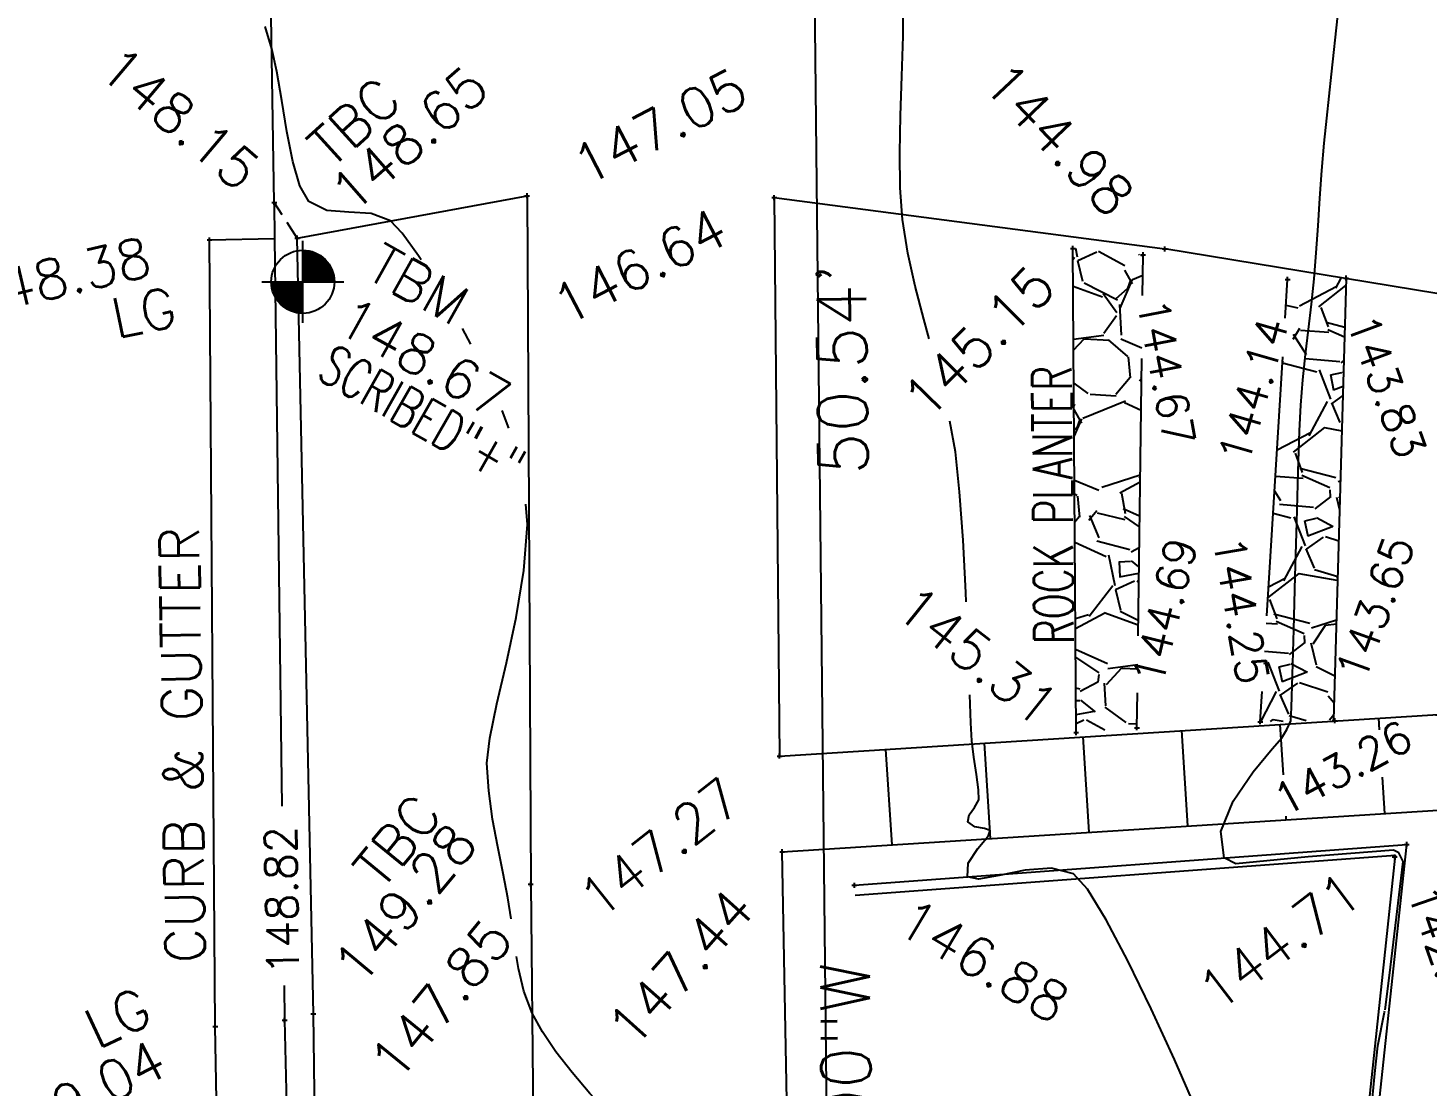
# Model space of a CAD drawing. Extents: x 3812 to 5524, y 4309 to 5867.
# Drawn here: x 4833.03 to 4861.36, y 4938.62 to 4960.05 of the extents above; entities that cross this region are included whole.
import ezdxf
from ezdxf.enums import TextEntityAlignment as Align

# ---------------------------------------------------------------- set-up
doc = ezdxf.new("R2010")
doc.units = 0
doc.header["$LTSCALE"] = 10
doc.header["$MEASUREMENT"] = 0
doc.header["$PDMODE"] = 2
doc.header["$PDSIZE"] = 0.05
doc.linetypes.add('HIDDEN2', pattern=[0.1875, 0.125, -0.0625])
doc.layers.get('0').update_dxf_attribs({"linetype": 'CONTINUOUS'})
for name, color, linetype in [('BNDRY', 5, 'CONTINUOUS'), ('BNDRY-DIM', 1, 'CONTINUOUS'), ('CONCRETE', 32, 'CONTINUOUS'), ('CONT-MNR', 7, 'CONTINUOUS'), ('ELEV', 7, 'CONTINUOUS'), ('HATCH', 6, 'CONTINUOUS'), ('PNTS-FIELD5-12-16', 3, 'CONTINUOUS'), ('TEXTM', 11, 'CONTINUOUS'), ('WALL', 32, 'CONTINUOUS')]:
    doc.layers.add(name, color=color, linetype=linetype)
doc.styles.add('L80', font='simplex.shx', dxfattribs={"height": 0.8})
doc.styles.add('S6', font='SIMPLEX', dxfattribs={"height": 0.083333333333333})

# ---------------------------------------------------------------- blocks, each defined once
blk = doc.blocks.new('POINT')
blk.add_point((0, 0))
at = {"layer": 'ELEV', "style": 'S6'}
blk.add_attdef('ELEV', (0.1190850634421672, -0.04030866342547035), '', height=0.083333333333333, dxfattribs=at)
blk = doc.blocks.new('BM')
for p, q in [((1.77635683940025e-15, -0.1299999999999955), (1.77635683940025e-15, 0.1299999999999955)), ((-0.1299999999999937, 0), (0.1299999999999972, 0))]:
    blk.add_line(p, q)
at = {"const_width": 0.09999999999995435}
for points in [[(0.04999999999997762, 0, 0.4142135623730949), (0, 0.04999999999997762, 1)], [(-0.04999999999997762, 0, 0.4142135623730949), (0, -0.04999999999997762, 1)]]:
    blk.add_lwpolyline(points, format="xyb", dxfattribs=at)
blk.add_circle((1.77635683940025e-15, 0), 0.1)

msp = doc.modelspace()

# ---------------------------------------------------------------- hatches: boundary and pattern name
at = {"layer": 'HATCH'}
h = msp.add_hatch(dxfattribs=at)
h.set_pattern_fill('GRAVL1', color=256, scale=3, angle=339.9925000000001, style=0, pattern_type=2)
h.set_pattern_definition([(208.0053, (2.217287876527624, 2.641925087386343), (-31.78940954982875, -17.15906184045183), [0.403608, -39.957264]), (164.9622, (1.860940015317281, 2.452409384050672), (34.85374580555754, -9.498235308529981), [0.6926039999999999, -68.56777499999998]), (112.5029000000001, (1.192054415306729, 2.632109284157828), (16.89867639076505, -41.27268809964497), [0.488364, -48.34809599999999]), (247.2662000000001, (-0.1639409197087516, 2.327680883025056), (23.34752135646871, 55.35244602561768), [0.6307139999999999, -62.44067399999999]), (272.8262, (-0.4076805368799116, 1.745967036687136), (-1.777595990599042, 38.95946956682737), [0.618465, -61.22811900000001]), (337.2662, (-0.377186647849895, 1.128253411508102), (-55.35244602561767, 23.34752135646872), [0.6307139999999999, -62.44067399999999]), (17.68670000000002, (0.2045271984880239, 0.8845137943369417), (-46.91057108833019, -14.84581799603965), [0.8340869999999999, -82.574547]), (52.24780000000001, (0.9991877788686663, 1.137919717687406), (42.31407878908129, 54.83172986423273), [0.7874639999999998, -77.95896299999998]), (101.4221, (1.481310620449098, 1.760541244480698), (-9.207993835057442, 44.85769581459834), [0.6328499999999999, -62.652219]), (155.2289, (1.355984131226641, 2.380858317516072), (29.9819607204408, -14.10964444335076), [0.722496, -35.402289]), (202.3899, (0.6999662734485717, 2.683580253087768), (-45.11805873528489, -18.6911956822202), [0.934344, -92.50012499999998]), (118.8065999999999, (2.616548877852838, 1.283326304514523), (-13.57403912932434, 24.09866267771414), [0.318903, -31.571532]), (151.4617, (2.462883456309072, 1.562766706428378), (34.59339402439169, -18.98149028084842), [0.606711, -60.064533]), (204.9925, (1.929887633995543, 1.852620899767589), (-1.026429755242094, -2.818944399528954), [0.4242629999999999, -3.818376]), (183.1910999999999, (1.855733119604604, 2.26274418366579), (16.14757711233488, 0.5057438786447938), [0.228474, -22.61884499999999]), (271.7939, (1.627614189571478, 2.250025938482516), (0.2603453181538136, 9.483260696981255), [0.3231089999999999, -15.832386]), (10.95630000000004, (1.637728986898413, 1.927074408256948), (10.50968643097953, 2.558607772518819), [0.524787, -16.968069]), (141.5576, (2.152949165365201, 2.026814910063647), (4.611460480877322, -4.87179834729299), [0.3794730000000001, -9.107361000000001]), (356.382, (-0.007373056210225659, 2.845355012298971), (31.26872229928379, -1.807486601642489), [0.5316, -52.628535]), (50.3387, (0.5231688152961751, 2.811809184264984), (-22.56648671725815, -26.90267194724074), [0.445983, -44.152224]), (273.1911000000001, (2.358235052888117, 2.590603615505613), (-0.5057438786447938, 16.14757711233488), [0.4569449999999999, -22.39037399999999]), (323.603, (2.383671543254665, 2.134365755439362), (-25.1101606393112, 18.72110666367861), [0.5316, -52.628535]), (319.4365, (-0.643759307531265, 1.097610025428875), (-12.04186806987168, 10.77002484992375), [0.5126399999999998, -25.11937199999999]), (274.7676, (-0.2543141094345664, 0.764244703777952), (-2.803968291935619, 36.14052761616362), [0.429534, -42.523929]), (46.79390000000003, (1.359995050545635, -0.2386042060803657), (10.77003770188811, 12.04185664129484), [0.456945, -22.390374]), (357.3464999999999, (1.672831783444266, 0.09446212147213617), (-40.75198365286302, 2.067826150431699), [0.502893, -49.786272]), (49.43650000000002, (-0.02128727778718342, 0.2643462183507782), (-10.77002484992375, -12.04186806987167), [0.2563199999999999, -25.37569199999999]), (81.30240000000002, (1.190858438913045, -0.1770184398234912), (1.286781670163194, 12.30220323653145), [0.15297, -15.144087]), (145.9563, (1.213990475521675, -0.02580696908685343), (7.430404677110768, -5.898226924284573), [0.6184649999999999, -11.75085]), (166.0015, (0.7015232419604382, 0.3204260947965541), (29.21586330697438, -7.445352517238733), [0.57315, -56.74176900000001]), (283.6826000000001, (1.545350337513101, 1.673369490808064), (-0.766088867797781, 6.664316615193587), [0.432666, -10.383987]), (333.1496999999999, (1.647694287176138, 1.252981912533717), (45.86917108935246, -23.08720938827426), [0.7553819999999999, -74.78268899999999]), (40.93790000000006, (2.321637285850159, 0.9118062473137776), (-18.46078064354827, -15.6268879961726), [0.3088679999999999, -30.578022]), (69.99249999999999, (2.554963111595963, 1.114189692881934), (-1.792514089595254, 3.845372964824413), [0.18, -2.819999999999999]), (100.2488999999999, (0.6759372545446787, 0.4255229893651407), (4.090751110961234, -23.83832411550673), [0.4167719999999999, -41.26055999999999]), (28.00529999999998, (0.6017827401537399, 0.8356462732633412), (31.78940954982875, 17.15906184045184), [0.8072159999999999, -39.553656]), (339.9925, (1.314478462574426, 1.214677679934684), (3.845372964824413, 1.792514089595254), [0.78, -2.22]), (305.2973000000001, (2.047403779648983, 0.9478060261548928), (-21.00440418806512, 29.99691744383099), [0.474342, -46.959822]), (234.0471, (2.321487788800949, 0.5606652818161127), (-6.924661095600398, -10.24934514187947), [0.436806, -21.403524]), (187.6385, (2.065029926446514, 0.2070703655113191), (-63.82421749083259, -8.68730200404395), [0.711195, -70.408422]), (155.4186, (1.360144547594845, 0.1125367594172991), (-35.61984332620493, 16.16251213403407), [0.7523969999999999, -74.48722199999999])])
h.paths.add_polyline_path([(4854.256285070703, 4945.776456897349), (4855.485708156061, 4945.876418472908), (4855.609884547852, 4955.456266290624), (4854.191169991833, 4955.584038118674)])
h = msp.add_hatch(dxfattribs=at)
h.set_pattern_fill('GRAVL1', color=256, scale=3, angle=349.9925, style=0, pattern_type=2)
h.set_pattern_definition([(218.0053, (-13.86087385831814, 1.092822083192996), (-28.32681716928305, -22.41855017232837), [0.403608, -39.957264]), (174.9622, (-14.1788989382839, 0.8443063925157821), (35.97359034320773, -3.301646327773147), [0.692604, -68.567775]), (122.5029, (-14.86882722323305, 0.9051254818473458), (23.80887460118872, -37.71123886794554), [0.488364, -48.34809599999999]), (257.2662000000001, (-16.15135850511792, 0.3698559133243842), (13.38096866371287, 58.5657725308086), [0.630714, -62.440674]), (282.8262, (-16.2903816204841, -0.2453453329307581), (-8.515831206415148, 38.0589113782592), [0.618465, -61.22811900000001]), (347.2662000000001, (-16.15308615681548, -0.8483792918883086), (-58.5657725308086, 13.38096866371288), [0.630714, -62.440674]), (27.68670000000006, (-15.53788491056034, -0.987402407254494), (-43.6199448650307, -22.76621184511153), [0.8340869999999999, -82.574547]), (62.24780000000005, (-14.79930048678811, -0.5998549276328962), (32.14980288380728, 61.34647535274629), [0.7874639999999999, -77.958963]), (111.4221, (-14.43261926799929, 0.09702733199747976), (-16.85756085099567, 42.57725527105367), [0.6328499999999999, -62.652219]), (165.2289, (-14.66375869555164, 0.6861576783816824), (31.97658141311377, -8.68897439807142), [0.7224959999999999, -35.40228899999999]), (212.3899, (-15.36237728045777, 0.8703642820194257), (-41.18692197473521, -26.24190310017051), [0.9343440000000001, -92.500125]), (128.8066, (-13.23176032591145, -0.1758055861185229), (-17.55250783244482, 21.37544268385205), [0.3189029999999999, -31.571532]), (161.4616999999999, (-13.4316155409765, 0.07270576776959287), (37.363943834899, -12.68603896065571), [0.6067109999999999, -60.06453299999998]), (214.9925, (-14.00684661157645, 0.265602671364316), (-0.5213314229622356, -2.95435595646736), [0.4242629999999999, -3.818375999999999]), (193.1911, (-14.1510917131372, 0.6566184647483281), (15.814437629697, 3.30205783202104), [0.228474, -22.618845]), (281.7939, (-14.37353650394348, 0.6044810017955474), (-1.390360850592911, 9.384397148284624), [0.3231089999999999, -15.832386]), (20.95630000000001, (-14.30749542841735, 0.2881922471055453), (9.905723101893509, 4.344724667884288), [0.5247869999999999, -16.968069]), (151.5576000000001, (-13.81742235853324, 0.4758845116620983), (5.387380939245583, -3.997013074638785), [0.3794730000000001, -9.107361000000001]), (6.382000000000011, (-16.08706242844575, 0.9068531335449044), (31.10754690165301, 3.649729826480721), [0.5316, -52.628535]), (60.33869999999997, (-15.55875550818221, 0.9659445711789091), (-17.55205111939324, -30.41258920518358), [0.445983, -44.152224]), (283.1911, (-13.71315610620588, 1.066755520111156), (-3.30205783202104, 15.814437629697), [0.456945, -22.390374]), (333.603, (-13.60888118030032, 0.6218659384986062), (-27.97956693303166, 14.07635735141894), [0.5316, -52.628535]), (329.4364999999999, (-16.41028781066058, -0.9248469926471743), (-13.72912022457659, 8.515355526300239), [0.51264, -25.119372]), (284.7675999999999, (-15.96887087959954, -1.185521297043783), (-9.037106473566771, 35.10456781021926), [0.429534, -42.523929]), (56.79390000000002, (-14.20494381742025, -1.8928128347505), (8.515370167565921, 13.72911120134571), [0.456945, -22.390374]), (7.346499999999975, (-13.95469613825638, -1.510483004534369), (-40.49194369472075, -5.040096472805665), [0.5028929999999999, -49.78627199999999]), (59.43649999999999, (-15.65257778812044, -1.637360516548458), (-8.515355526300246, -13.72912022457658), [0.25632, -25.375692]), (91.30239999999996, (-14.38220511995497, -1.861532959052291), (-0.8690226081011861, 12.3387524185471), [0.1529699999999999, -15.144087]), (155.9563, (-14.38568210729558, -1.708601894323659), (8.341736490904896, -4.518343372552677), [0.618465, -11.75085]), (176.0015, (-14.95048655266279, -1.45661788988403), (30.06488059235965, -2.258959460663432), [0.57315, -56.74176900000001]), (293.6826, (-14.35441524196466, 0.02230029330346961), (-1.91169669212741, 6.430040735346713), [0.4326659999999999, -10.383987]), (343.1496999999999, (-14.18062658998146, -0.3739288126969108), (49.1813671507264, -14.77136483023004), [0.7553819999999999, -74.78268899999999]), (50.93790000000003, (-13.45767776726924, -0.592892279373475), (-15.46673928128344, -18.59516137114528), [0.308868, -30.578022]), (79.99250000000004, (-13.26304020160966, -0.3530668886532401), (-2.433023780608465, 3.475686303882111), [0.1799999999999999, -2.819999999999999]), (110.2489, (-14.99393371565859, -1.357560613383935), (8.168084951009305, -22.76581493206152), [0.416772, -41.26056000000001]), (38.00530000000003, (-15.13817881721935, -0.9665448199999227), (28.32681716928305, 22.41855017232837), [0.8072159999999999, -39.553656]), (349.9924999999999, (-14.50212865728783, -0.4695134386454929), (3.475686303882111, 2.433023780608465), [0.7799999999999998, -2.219999999999999]), (315.2973000000001, (-13.73399634630406, -0.6050595666710668), (-25.89421014155523, 25.89382035491476), [0.474342, -46.959822]), (244.0470999999999, (-13.39685000435948, -0.9387245844859298), (-5.039679827762509, -11.29608933923301), [0.4368059999999999, -21.40352399999999]), (197.6385, (-13.58801058267845, -1.331481039934797), (-61.3460500530648, -19.63828142464187), [0.711195, -70.408422]), (165.4186, (-14.26577158033001, -1.546980529638046), (-37.88528864732145, 9.731646375373584), [0.7523969999999996, -74.48722199999996])])
h.paths.add_polyline_path([(4857.983347180589, 4945.994057963236), (4859.46921240845, 4946.035683502518), (4859.723432086887, 4954.980051534817), (4858.536555627984, 4954.953490468694)])

# ---------------------------------------------------------------- linework, layer by layer
at = {"layer": 'BNDRY'}
msp.add_line((4849.394886809261, 4919.693406222798), (4848.865619803233, 4970.232834853667), dxfattribs=at)
at = {"layer": 'CONCRETE'}
for p, q in [((4838.017140597106, 4956.511770761545), (4837.800956335035, 4969.381749516925)), ((4838.017140597106, 4956.511770761545), (4838.019230983565, 4955.781597755491)), ((4838.480483882545, 4955.791221141337), (4843.136908053335, 4956.647251775543)), ((4843.136908053335, 4956.647251775543), (4843.211301260085, 4942.702738731418)), ((4848.141591504796, 4956.609518390328), (4848.249156910787, 4945.299072650277)), ((4848.141591504796, 4956.609518390328), (4856.053980129975, 4955.571654704941)), ((4836.705189083472, 4955.754182139784), (4838.019230983565, 4955.78159775549)), ((4836.822559465597, 4939.821672057809), (4836.705189083472, 4955.754182139784)), ((4838.019230983565, 4955.781597755491), (4838.169248173127, 4944.286651316344)), ((4838.808235533721, 4940.081947744375), (4838.480483882546, 4955.791221141335)), ((4865.703348032499, 4953.983548714638), (4856.053980129975, 4955.571654704941)), ((4848.249156910787, 4945.299072650277), (4864.855210439582, 4946.352205977937)), ((4858.381716226585, 4945.941665780032), (4858.446484886186, 4944.920378351282)), ((4860.377706394093, 4946.06824876156), (4860.392812016978, 4945.830059753936)), ((4854.38973589157, 4945.688499816977), (4854.512210411578, 4943.757292835131)), ((4856.385726059078, 4945.815082798505), (4856.508200579085, 4943.883875816658)), ((4850.397755556553, 4945.435333853921), (4850.520230076561, 4943.504126872076)), ((4852.393745724063, 4945.561916835449), (4852.51622024407, 4943.630709853604)), ((4860.453446084024, 4944.873967551162), (4860.500180914101, 4944.137041779711)), ((4848.30228888128, 4943.363468058255), (4864.504550690895, 4944.390993464312)), ((4858.49959356429, 4944.08294824792), (4858.504190746594, 4944.010458798184)), ((4848.745805850815, 4919.000318594258), (4848.30228888128, 4943.363468058255)), ((4843.211301260085, 4942.702738731418), (4843.299616328745, 4934.351237700626)), ((4838.216706914822, 4940.650163421568), (4838.22581955741, 4939.951914515724)), ((4838.973597599307, 4928.05522190684), (4838.808235533721, 4940.081947744375)), ((4837.025301906098, 4927.888050500307), (4836.822559465597, 4939.821672057809)), ((4838.22581955741, 4939.951914515724), (4838.360246279467, 4933.703769469146))]:
    msp.add_line(p, q, dxfattribs=at)
at = {"layer": 'CONCRETE', "linetype": 'HIDDEN2', "ltscale": 0.3}
msp.add_line((4838.480483882545, 4955.791221141336), (4838.017140597106, 4956.511770761545), dxfattribs=at)
at = {"layer": 'CONT-MNR'}
for points, elevation in [([(4851.277710309405, 4953.751354329903), (4851.168963146187, 4954.145388495805), (4850.994931020329, 4954.814226138331), (4850.846719372517, 4955.487527621646), (4850.740055925812, 4956.168076720344), (4850.693078814597, 4956.806938660085), (4850.684228927895, 4957.513910809197), (4850.699930660127, 4958.272962344563), (4850.726608405725, 4959.068062443062), (4850.750686559114, 4959.883180281574), (4850.758589514724, 4960.702285036979)], 146.00000001), ([(4857.490196672985, 4943.117576726728), (4857.255932549268, 4943.238169869004), (4857.182629203901, 4943.769618638065), (4857.435896419708, 4944.387512729711), (4857.841972573768, 4944.98312364583), (4858.227096043158, 4945.447722888306), (4858.417505204957, 4945.672581959025), (4858.519277222382, 4945.838397369786), (4858.602457850126, 4946.011401755172), (4858.618374260481, 4946.286687270989), (4858.639827009009, 4946.942487132081), (4858.665355788045, 4947.863398806102), (4858.693500289935, 4948.934019760702), (4858.722800207019, 4950.038947463529), (4858.751795231638, 4951.062779382237), (4858.779025056136, 4951.890112984474), (4858.803029372849, 4952.405545737893), (4858.846090151587, 4952.918460962887), (4858.90093592065, 4953.430340555773), (4858.961204838602, 4953.94175652089), (4859.020535064003, 4954.453280862583), (4859.072564755419, 4954.965485585194), (4859.115285759661, 4955.491599477158), (4859.153480298443, 4956.038440791744), (4859.190972092683, 4956.596965730548), (4859.231584863296, 4957.158130495164), (4859.2791423312, 4957.712891287182), (4859.331000806106, 4958.217338326309), (4859.426920461195, 4959.112943181148), (4859.555874227309, 4960.295917767261)], 144.00000001), ([(4840.990943227126, 4955.348652499118), (4840.938272377373, 4955.430081540682), (4840.603500250089, 4955.888571158224), (4840.372155803573, 4956.138983178234), (4839.981424697486, 4956.291520752507), (4839.527142745857, 4956.315843915536), (4839.081151079419, 4956.349552193923), (4838.715290828915, 4956.530245114274), (4838.535295188412, 4956.846227519275), (4838.390936942274, 4957.343459028569), (4838.271964105651, 4957.945969584002), (4838.16812469369, 4958.57778912742), (4838.069166721536, 4959.162947600669), (4837.964838204334, 4959.625474945594), (4837.831505843265, 4960.076853531878)], 148.00000001), ([(4841.998605640291, 4953.640987956252), (4841.829496799282, 4953.962183883663)], 148.00000001), ([(4842.764971973466, 4951.938801673074), (4842.629386794149, 4952.301238629883)], 148.00000001), ([(4852.031118305727, 4948.420534629829), (4852.02306637301, 4948.61190711872), (4851.966852733758, 4949.671434033864), (4851.896066537327, 4950.653866658547), (4851.808741968911, 4951.459000841814), (4851.698828973901, 4952.080569705802)], 146.00000001), ([(4842.815006305827, 4942.003267987719), (4842.749441195636, 4942.427830295425), (4842.65136013942, 4942.923671875055), (4842.54103129399, 4943.461261855359), (4842.437226148821, 4944.023830919714), (4842.358716193377, 4944.59460975149), (4842.324272917132, 4945.156829034066), (4842.380048553679, 4945.663020155947), (4842.526774772828, 4946.357958732621), (4842.720366024208, 4947.189799157261), (4842.91673675746, 4948.106695823049), (4843.071801422214, 4949.056803123164), (4843.141474468108, 4949.988275450783), (4843.112639705813, 4950.403405562502)], 148.00000001), ([(4856.682841755552, 4938.14644607982), (4856.244314181879, 4939.151948185796), (4855.774787170644, 4940.181024042759), (4855.304981379266, 4941.152871763517), (4854.865617465161, 4941.986689460879), (4854.487416085747, 4942.601675247656), (4854.201097898442, 4942.917027236654), (4853.756415903313, 4943.03028938431), (4853.222982756775, 4942.988173188575), (4852.697063130965, 4942.883110104414), (4852.274921698018, 4942.807531586793), (4852.052823130069, 4942.853869090676), (4852.070718761711, 4943.134414576327), (4852.267474289432, 4943.426808536343), (4852.407748105396, 4943.597717223422), (4852.482908657658, 4943.693548580977), (4852.51383717954, 4943.792064692431), (4852.398724150555, 4943.83471901485), (4852.200306592827, 4943.869904535194), (4852.062795951083, 4943.966358503247), (4852.087146146219, 4944.113157991605), (4852.199468944037, 4944.259973219598), (4852.28171255661, 4944.4164311571), (4852.276440044614, 4944.615863457178), (4852.235079048126, 4944.924093446934), (4852.181984580337, 4945.276119395643), (4852.141511654438, 4945.606939572588), (4852.123930095799, 4945.97280214005), (4852.103969609344, 4946.539453613619)], 146.00000001), ([(4860.679108541692, 4943.3935861684), (4858.956791720444, 4943.261957844499), (4857.490196672985, 4943.117576726728)], 144.00000001), ([(4860.877803367212, 4943.16585653154), (4860.787566135004, 4943.341998035137), (4860.679108541691, 4943.3935861684)], 144.00000001), ([(4860.513958380262, 4940.161904386057), (4860.597702369982, 4940.855752302715), (4860.877803367212, 4943.165856531541)], 144.00000001), ([(4846.258126348951, 4936.844233242032), (4845.644878549481, 4937.286684978397), (4845.154539642962, 4937.692851147661), (4844.779259326829, 4938.066271040255), (4844.404339303344, 4938.469576898488), (4844.046311449766, 4938.888330438156), (4843.721707643344, 4939.308093375054), (4843.447059761334, 4939.714427424981), (4843.238899680983, 4940.09289430373), (4843.071604532969, 4940.536892598125), (4842.961379894945, 4941.000289060847), (4842.92292929005, 4941.242067910644)], 148.00000001), ([(4858.844405122729, 4926.66704550508), (4858.958095348496, 4927.407719758497), (4859.073227725225, 4928.156985308944), (4859.187522134608, 4928.911386298366), (4859.29869845833, 4929.667466868702), (4859.404476578082, 4930.421771161895), (4859.502576375552, 4931.170843319891), (4859.59323343854, 4931.934593545533), (4859.695910589604, 4932.864407878788), (4859.806001696952, 4933.905609504709), (4859.918900628789, 4935.003521608344), (4860.030001253315, 4936.103467374745), (4860.134697438736, 4937.150769988965), (4860.228383053257, 4938.090752636056), (4860.306451965082, 4938.868738501066), (4860.364298042411, 4939.430050769051), (4860.499296495533, 4940.112635908492), (4860.506258809377, 4940.136031441179)], 144.00000001)]:
    msp.add_lwpolyline(points, dxfattribs=dict(at, elevation=elevation))
at = {"layer": 'WALL'}
for p, q in [((4854.256255891831, 4945.774205837528), (4854.19114081296, 4955.581787058853)), ((4855.599180427414, 4954.630474506333), (4855.60985536898, 4955.454015230803)), ((4858.487911756654, 4954.165683478323), (4858.536555627985, 4954.953490468694)), ((4859.723432086887, 4954.980051534817), (4859.469212408451, 4946.035683502518)), ((4855.509767416318, 4947.73252050024), (4855.582619324437, 4953.352833531794)), ((4858.115862999494, 4948.140204756511), (4858.43966392509, 4953.384290510672)), ((4855.485678977189, 4945.874167413089), (4855.494830864509, 4946.580208928041)), ((4857.98334718059, 4945.994057963236), (4858.021263035137, 4946.608120422538)), ((4849.763454890087, 4942.684776654659), (4860.950140636814, 4943.511023361249)), ((4859.622536601762, 4931.128290714773), (4860.950140636814, 4943.511023361249)), ((4849.778186727615, 4942.485319960204), (4860.725716019579, 4943.293902611721)), ((4859.424092730588, 4931.153495706903), (4860.725716019579, 4943.293902611721))]:
    msp.add_line(p, q, dxfattribs=at)

# ---------------------------------------------------------------- block references
at = {"layer": 'PNTS-FIELD5-12-16'}
ref = msp.add_blockref('POINT', (4838.017140597106, 4956.511770761546), dxfattribs=dict(at, xscale=9.6, yscale=9.6, zscale=9.6, rotation=319.7967193396075))
ref.add_attrib('ELEV', '148.15', (4834.407076579781, 4959.131153441543), dxfattribs={"layer": 'ELEV', "height": 0.7999999999999968, "rotation": 319.7967193396075, "style": 'S6'})
ref = msp.add_blockref('POINT', (4838.480483882547, 4955.791221141338), dxfattribs=dict(at, xscale=9.6, yscale=9.6, zscale=9.6, rotation=41.3190162716339))
ref.add_attrib('ELEV', '148.65', (4839.594583855242, 4956.255404251876), dxfattribs={"layer": 'ELEV', "height": 0.7999999999999968, "rotation": 41.3190162716339, "style": 'S6'})
ref = msp.add_blockref('POINT', (4843.136908053335, 4956.647251775544), dxfattribs=dict(at, xscale=9.6, yscale=9.6, zscale=9.6, rotation=27.3291666666667))
ref.add_attrib('ELEV', '147.05', (4844.330178492283, 4956.828332886649), dxfattribs={"layer": 'ELEV', "height": 0.7999999999999968, "rotation": 27.3291666666667, "style": 'S6'})
ref = msp.add_blockref('POINT', (4856.053980129976, 4955.571654704941), dxfattribs=dict(at, xscale=9.6, yscale=9.6, zscale=9.6, rotation=313.5599389086372))
ref.add_attrib('ELEV', '144.98', (4852.318255714898, 4958.889804473688), dxfattribs={"layer": 'ELEV', "height": 0.7999999999999968, "rotation": 313.5599389086372, "style": 'S6'})
ref = msp.add_blockref('POINT', (4848.141591504796, 4956.609518390328), dxfattribs=dict(at, xscale=9.6, yscale=9.6, zscale=9.6, rotation=27.3291666666667))
ref.add_attrib('ELEV', '146.64', (4843.921316976584, 4953.994262015521), dxfattribs={"layer": 'ELEV', "height": 0.7999999999999968, "rotation": 27.3291666666667, "style": 'S6'})
ref = msp.add_blockref('POINT', (4836.705189083473, 4955.754182139785), dxfattribs=dict(at, xscale=9.6, yscale=9.6, zscale=9.6, rotation=13.26642089336588))
ref.add_attrib('ELEV', '148.38', (4831.911379024161, 4954.183000096867), dxfattribs={"layer": 'ELEV', "height": 0.7999999999999968, "rotation": 13.26642089336588, "style": 'S6'})
ref = msp.add_blockref('POINT', (4854.191140812958, 4955.581787058853), dxfattribs=dict(at, xscale=9.6, yscale=9.6, zscale=9.6, rotation=45.27286579555951))
ref.add_attrib('ELEV', '145.15', (4851.240670051498, 4952.06969145717), dxfattribs={"layer": 'ELEV', "height": 0.7999999999999968, "rotation": 45.27286579555951, "style": 'S6'})
ref = msp.add_blockref('POINT', (4855.609855368978, 4955.454015230802), dxfattribs=dict(at, xscale=7.68, yscale=7.68, zscale=7.68, rotation=280.8870947851408))
ref.add_attrib('ELEV', '144.67', (4855.478596063309, 4954.497433185911), dxfattribs={"layer": 'ELEV', "height": 0.6399999999999975, "rotation": 280.8870947851408, "style": 'S6'})
ref = msp.add_blockref('POINT', (4858.536555627984, 4954.953490468694), dxfattribs=dict(at, xscale=7.68, yscale=7.68, zscale=7.68, rotation=73.96815306266488))
ref.add_attrib('ELEV', '144.14', (4857.735925379002, 4951.168497855871), dxfattribs={"layer": 'ELEV', "height": 0.6399999999999975, "rotation": 73.96815306266488, "style": 'S6'})
ref = msp.add_blockref('POINT', (4859.723432086887, 4954.980051534816), dxfattribs=dict(at, xscale=7.68, yscale=7.68, zscale=7.68, rotation=290.1911687524303))
ref.add_attrib('ELEV', '143.83', (4859.721419444441, 4954.09986036925), dxfattribs={"layer": 'ELEV', "height": 0.6399999999999975, "rotation": 290.1911687524303, "style": 'S6'})
ref = msp.add_blockref('POINT', (4838.403826057737, 4954.834208241574), dxfattribs=dict(at, xscale=9.6, yscale=9.6, zscale=9.6, rotation=330.6772992656255))
ref.add_attrib('ELEV', '148.67', (4839.211061721018, 4953.936959506164), dxfattribs={"layer": 'ELEV', "height": 0.7999999999999968, "rotation": 330.6772992656255, "style": 'S6'})
ref = msp.add_blockref('POINT', (4855.485678977187, 4945.874167413089), dxfattribs=dict(at, xscale=7.68, yscale=7.68, zscale=7.68, rotation=76.34884969774399))
ref.add_attrib('ELEV', '144.69', (4856.00235255256, 4946.689842979994), dxfattribs={"layer": 'ELEV', "height": 0.6399999999999975, "rotation": 76.34884969774399, "style": 'S6'})
ref = msp.add_blockref('POINT', (4859.493316508478, 4946.015166571908), dxfattribs=dict(at, xscale=7.68, yscale=7.68, zscale=7.68, rotation=70.11110294248607))
ref.add_attrib('ELEV', '143.65', (4860.095557813127, 4946.769874213916), dxfattribs={"layer": 'ELEV', "height": 0.6399999999999975, "rotation": 70.11110294248607, "style": 'S6'})
ref = msp.add_blockref('POINT', (4857.98334718059, 4945.994057963238), dxfattribs=dict(at, xscale=7.68, yscale=7.68, zscale=7.68, rotation=279.8986790692213))
ref.add_attrib('ELEV', '144.25', (4857.016677020102, 4949.685363187124), dxfattribs={"layer": 'ELEV', "height": 0.6399999999999975, "rotation": 279.8986790692213, "style": 'S6'})
ref = msp.add_blockref('POINT', (4854.25625589183, 4945.774205837527), dxfattribs=dict(at, xscale=9.6, yscale=9.6, zscale=9.6, rotation=321.3777133943457))
ref.add_attrib('ELEV', '145.31', (4850.53170707699, 4948.196920534682), dxfattribs={"layer": 'ELEV', "height": 0.7999999999999968, "rotation": 321.3777133943457, "style": 'S6'})
ref = msp.add_blockref('POINT', (4861.583628224164, 4946.133419222706), dxfattribs=dict(at, xscale=7.68, yscale=7.68, zscale=7.68, rotation=28.30903628495689))
ref.add_attrib('ELEV', '143.26', (4858.473666214541, 4944.061050587599), dxfattribs={"layer": 'ELEV', "height": 0.6399999999999975, "rotation": 28.30903628495689, "style": 'S6'})
ref = msp.add_blockref('POINT', (4848.249156910786, 4945.299072650279), dxfattribs=dict(at, xscale=9.6, yscale=9.6, zscale=9.6, rotation=38.29763577974777))
ref.add_attrib('ELEV', '147.27', (4844.59489440374, 4941.95976653441), dxfattribs={"layer": 'ELEV', "height": 0.7999999999999968, "rotation": 38.29763577974777, "style": 'S6'})
ref = msp.add_blockref('POINT', (4838.22581955741, 4939.951914515724), dxfattribs=dict(at, xscale=7.68, yscale=7.68, zscale=7.68, rotation=91.14353033662022))
ref.add_attrib('ELEV', '148.82', (4838.517076258173, 4940.872483767977), dxfattribs={"layer": 'ELEV', "height": 0.6399999999999975, "rotation": 91.14353033662022, "style": 'S6'})
ref = msp.add_blockref('POINT', (4838.808235533719, 4940.081947744375), dxfattribs=dict(at, xscale=9.6, yscale=9.6, zscale=9.6, rotation=50.35668332398328))
ref.add_attrib('ELEV', '149.28', (4839.766751940879, 4940.601984335713), dxfattribs={"layer": 'ELEV', "height": 0.7999999999999968, "rotation": 50.35668332398328, "style": 'S6'})
ref = msp.add_blockref('POINT', (4848.30228888128, 4943.363468058254), dxfattribs=dict(at, xscale=9.6, yscale=9.6, zscale=9.6, rotation=48.45192494022766))
ref.add_attrib('ELEV', '147.44', (4845.292887635112, 4939.340184718791), dxfattribs={"layer": 'ELEV', "height": 0.7999999999999968, "rotation": 48.45192494022766, "style": 'S6'})
ref = msp.add_blockref('POINT', (4860.950140636815, 4943.511023361246), dxfattribs=dict(at, xscale=7.68, yscale=7.68, zscale=7.68, rotation=289.1131424251005))
ref.add_attrib('ELEV', '142.58', (4860.957098515847, 4942.545502878891), dxfattribs={"layer": 'ELEV', "height": 0.6399999999999975, "rotation": 289.1131424251005, "style": 'S6'})
ref = msp.add_blockref('POINT', (4860.706278934774, 4943.257485314208), dxfattribs=dict(at, xscale=9.6, yscale=9.6, zscale=9.6, rotation=37.32112587597086))
ref.add_attrib('ELEV', '144.71', (4857.121442773062, 4940.088320146334), dxfattribs={"layer": 'ELEV', "height": 0.7999999999999968, "rotation": 37.32112587597086, "style": 'S6'})
ref = msp.add_blockref('POINT', (4843.211301260085, 4942.702738731419), dxfattribs=dict(at, xscale=9.6, yscale=9.6, zscale=9.6, rotation=50.59544488905845))
ref.add_attrib('ELEV', '147.85', (4840.506422879504, 4938.659496862264), dxfattribs={"layer": 'ELEV', "height": 0.7999999999999968, "rotation": 50.59544488905845, "style": 'S6'})
ref = msp.add_blockref('POINT', (4849.763454890089, 4942.684776654658), dxfattribs=dict(at, xscale=9.6, yscale=9.6, zscale=9.6, rotation=329.3866481590127))
ref.add_attrib('ELEV', '146.88', (4850.550275940353, 4941.769573210539), dxfattribs={"layer": 'ELEV', "height": 0.7999999999999968, "rotation": 329.3866481590127, "style": 'S6'})
ref = msp.add_blockref('POINT', (4836.822559465597, 4939.821672057808), dxfattribs=dict(at, xscale=9.6, yscale=9.6, zscale=9.6, rotation=27.3291666666667))
ref.add_attrib('ELEV', '149.04', (4832.559312222668, 4937.145333460942), dxfattribs={"layer": 'ELEV', "height": 0.7999999999999968, "rotation": 27.3291666666667, "style": 'S6'})
at = {"layer": 'TEXTM', "xscale": 6.4, "yscale": 6.4, "zscale": 6.4}
msp.add_blockref('BM', (4838.594052786564, 4954.905610415404), dxfattribs=at)

# ---------------------------------------------------------------- texts
at = {"layer": 'BNDRY-DIM', "style": 'L80'}
for s, p in [("50.54'", (4850.017861042988, 4953.142979215688)), ('N00%%d36\'00"W', (4850.116887612497, 4936.763838780942))]:
    msp.add_text(s, height=1, rotation=90.5925, dxfattribs=at).set_placement(p, align=Align.CENTER)
at = {"layer": 'TEXTM', "style": 'L80'}
for s, rotation, p in [('TBC', 42.10682955791176, (4839.165285316217, 4957.179045213755)), ('TBM', 330.8070899996108, (4839.827300947572, 4955.012381298009)), ('LG', 11.65849328191969, (4834.814711328357, 4953.760328226588)), ('CURB & GUTTER', 90.82339143743184, (4836.616447712802, 4941.105452508382)), ('TBC', 50.79068956075142, (4840.192412452721, 4942.559164389666)), ('LG', 25.4651720711295, (4834.430675624357, 4939.359142879201))]:
    msp.add_text(s, height=0.8, rotation=rotation, dxfattribs=at).set_placement(p)
at = {"layer": 'TEXTM', "style": 'L80', "width": 0.7}
for s, rotation, p in [('SCRIBED"+"', 330.4062162060953, (4838.842233095605, 4952.966089180545)), ('ROCK PLANTER', 90.47013703539272, (4854.207691996364, 4947.568162350097))]:
    msp.add_text(s, height=0.8, rotation=rotation, dxfattribs=at).set_placement(p)

doc.saveas('drawing.dxf')
